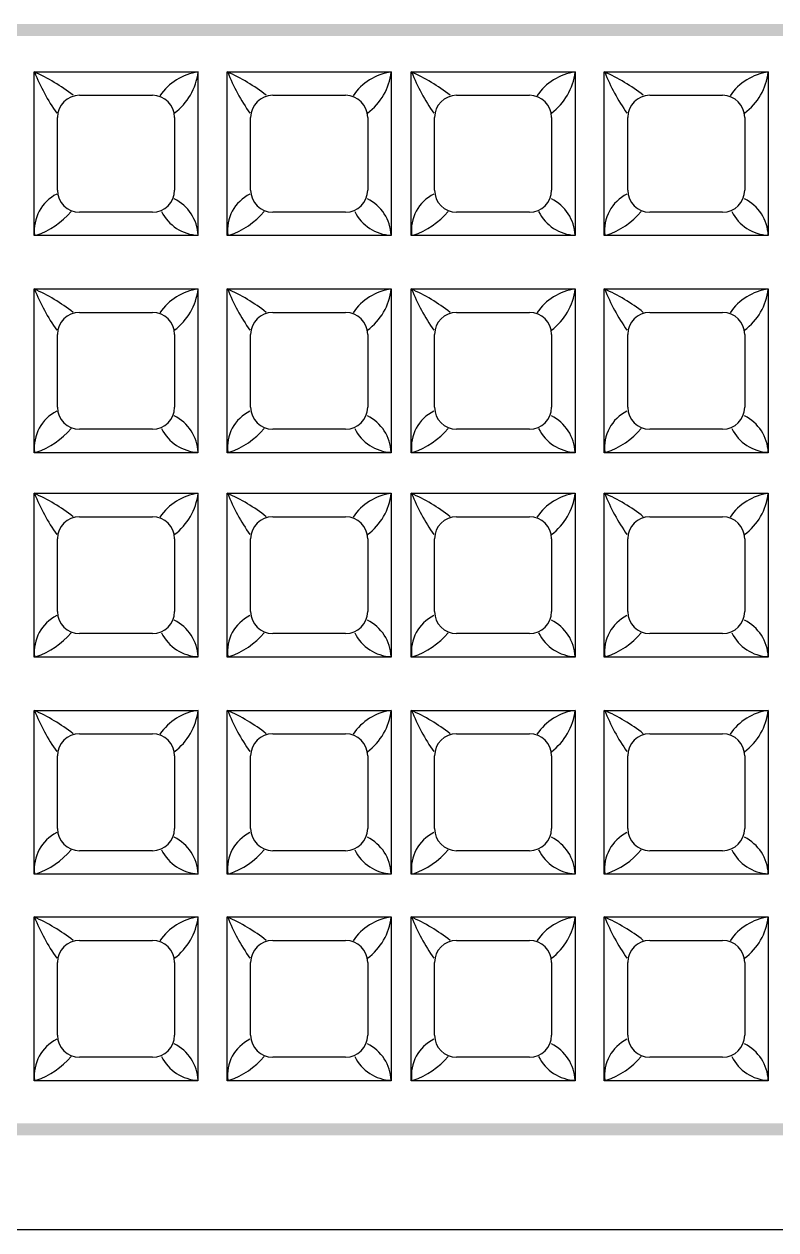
# Model space of a CAD drawing. Header units: millimetres. Extents: x 30232679 to 30326002, y -948068 to -920528.
# Drawn here: x 30305975 to 30306438, y -943948 to -943204 of the extents above; entities that cross this region are included whole.
import ezdxf

# ---------------------------------------------------------------- set-up
doc = ezdxf.new("R2010")
doc.units = ezdxf.units.MM
doc.header["$LTSCALE"] = 600
doc.header["$MEASUREMENT"] = 0
doc.layers.add('PARKING', color=7, linetype='CONTINUOUS')

msp = doc.modelspace()

# ---------------------------------------------------------------- linework, layer by layer
at = {"layer": 'PARKING', "linetype": 'Continuous'}
for p, q in [((30305980.82, -943334.56, 7098.18), (30305980.82, -943233.57, 7098.18)), ((30305980.82, -943233.57, 7098.18), (30306081.81, -943233.57, 7098.18)), ((30306081.81, -943233.57, 7098.18), (30306081.81, -943334.56, 7098.18)), ((30306099.84, -943334.56, 7098.18), (30306099.84, -943233.57, 7098.18)), ((30306099.84, -943233.57, 7098.18), (30306200.84, -943233.57, 7098.18)), ((30306200.84, -943233.57, 7098.18), (30306200.84, -943334.56, 7098.18)), ((30306213.2, -943334.56, 7098.18), (30306213.2, -943233.57, 7098.18)), ((30306213.2, -943233.57, 7098.18), (30306314.19, -943233.57, 7098.18)), ((30306314.19, -943233.57, 7098.18), (30306314.19, -943334.56, 7098.18)), ((30306332.22, -943334.56, 7098.18), (30306332.22, -943233.57, 7098.18)), ((30306332.22, -943233.57, 7098.18), (30306433.22, -943233.57, 7098.18)), ((30306433.22, -943233.57, 7098.18), (30306433.22, -943334.56, 7098.18)), ((30306008.85, -943247.99, 7098.18), (30306053.78, -943247.99, 7098.18)), ((30306127.87, -943247.99, 7098.18), (30306172.81, -943247.99, 7098.18)), ((30306241.23, -943247.99, 7098.18), (30306286.16, -943247.99, 7098.18)), ((30306360.25, -943247.99, 7098.18), (30306405.19, -943247.99, 7098.18)), ((30305995.24, -943306.53, 7098.18), (30305995.24, -943261.6, 7098.18)), ((30306067.38, -943261.6, 7098.18), (30306067.38, -943306.53, 7098.18)), ((30306114.27, -943306.53, 7098.18), (30306114.27, -943261.6, 7098.18)), ((30306186.41, -943261.6, 7098.18), (30306186.41, -943306.53, 7098.18)), ((30306227.62, -943306.53, 7098.18), (30306227.62, -943261.6, 7098.18)), ((30306299.76, -943261.6, 7098.18), (30306299.76, -943306.53, 7098.18)), ((30306346.65, -943306.53, 7098.18), (30306346.65, -943261.6, 7098.18)), ((30306418.79, -943261.6, 7098.18), (30306418.79, -943306.53, 7098.18)), ((30306053.78, -943320.13, 7098.18), (30306008.85, -943320.13, 7098.18)), ((30306172.81, -943320.13, 7098.18), (30306127.87, -943320.13, 7098.18)), ((30306286.16, -943320.13, 7098.18), (30306241.23, -943320.13, 7098.18)), ((30306405.19, -943320.13, 7098.18), (30306360.25, -943320.13, 7098.18)), ((30306081.81, -943334.56, 7098.18), (30305980.82, -943334.56, 7098.18)), ((30306200.84, -943334.56, 7098.18), (30306099.84, -943334.56, 7098.18)), ((30306314.19, -943334.56, 7098.18), (30306213.2, -943334.56, 7098.18)), ((30306433.22, -943334.56, 7098.18), (30306332.22, -943334.56, 7098.18)), ((30305980.82, -943468.44, 7098.18), (30305980.82, -943367.45, 7098.18)), ((30305980.82, -943367.45, 7098.18), (30306081.81, -943367.45, 7098.18)), ((30306081.81, -943367.45, 7098.18), (30306081.81, -943468.44, 7098.18)), ((30306099.84, -943367.45, 7098.18), (30306200.84, -943367.45, 7098.18)), ((30306099.84, -943468.44, 7098.18), (30306099.84, -943367.45, 7098.18)), ((30306200.84, -943367.45, 7098.18), (30306200.84, -943468.44, 7098.18)), ((30306213.2, -943468.44, 7098.18), (30306213.2, -943367.45, 7098.18)), ((30306213.2, -943367.45, 7098.18), (30306314.19, -943367.45, 7098.18)), ((30306314.19, -943367.45, 7098.18), (30306314.19, -943468.44, 7098.18)), ((30306332.22, -943468.44, 7098.18), (30306332.22, -943367.45, 7098.18)), ((30306332.22, -943367.45, 7098.18), (30306433.22, -943367.45, 7098.18)), ((30306433.22, -943367.45, 7098.18), (30306433.22, -943468.44, 7098.18)), ((30306008.85, -943381.88, 7098.18), (30306053.78, -943381.88, 7098.18)), ((30306127.87, -943381.88, 7098.18), (30306172.81, -943381.88, 7098.18)), ((30306241.23, -943381.88, 7098.18), (30306286.16, -943381.88, 7098.18)), ((30306360.25, -943381.88, 7098.18), (30306405.19, -943381.88, 7098.18)), ((30305995.24, -943440.41, 7098.18), (30305995.24, -943395.48, 7098.18)), ((30306067.38, -943395.48, 7098.18), (30306067.38, -943440.41, 7098.18)), ((30306114.27, -943440.41, 7098.18), (30306114.27, -943395.48, 7098.18)), ((30306186.41, -943395.48, 7098.18), (30306186.41, -943440.41, 7098.18)), ((30306227.62, -943440.41, 7098.18), (30306227.62, -943395.48, 7098.18)), ((30306299.76, -943395.48, 7098.18), (30306299.76, -943440.41, 7098.18)), ((30306346.65, -943440.41, 7098.18), (30306346.65, -943395.48, 7098.18)), ((30306418.79, -943395.48, 7098.18), (30306418.79, -943440.41, 7098.18)), ((30306053.78, -943454.01, 7098.18), (30306008.85, -943454.01, 7098.18)), ((30306172.81, -943454.01, 7098.18), (30306127.87, -943454.01, 7098.18)), ((30306286.16, -943454.01, 7098.18), (30306241.23, -943454.01, 7098.18)), ((30306405.19, -943454.01, 7098.18), (30306360.25, -943454.01, 7098.18)), ((30306081.81, -943468.44, 7098.18), (30305980.82, -943468.44, 7098.18)), ((30306200.84, -943468.44, 7098.18), (30306099.84, -943468.44, 7098.18)), ((30306314.19, -943468.44, 7098.18), (30306213.2, -943468.44, 7098.18)), ((30306433.22, -943468.44, 7098.18), (30306332.22, -943468.44, 7098.18)), ((30305980.82, -943594.48, 7098.18), (30305980.82, -943493.49, 7098.18)), ((30305980.82, -943493.49, 7098.18), (30306081.81, -943493.49, 7098.18)), ((30306081.81, -943493.49, 7098.18), (30306081.81, -943594.48, 7098.18)), ((30306099.84, -943493.49, 7098.18), (30306200.84, -943493.49, 7098.18)), ((30306099.84, -943594.48, 7098.18), (30306099.84, -943493.49, 7098.18)), ((30306200.84, -943493.49, 7098.18), (30306200.84, -943594.48, 7098.18)), ((30306213.2, -943594.48, 7098.18), (30306213.2, -943493.49, 7098.18)), ((30306213.2, -943493.49, 7098.18), (30306314.19, -943493.49, 7098.18)), ((30306314.19, -943493.49, 7098.18), (30306314.19, -943594.48, 7098.18)), ((30306332.22, -943594.48, 7098.18), (30306332.22, -943493.49, 7098.18)), ((30306332.22, -943493.49, 7098.18), (30306433.22, -943493.49, 7098.18)), ((30306433.22, -943493.49, 7098.18), (30306433.22, -943594.48, 7098.18)), ((30306008.85, -943507.91, 7098.18), (30306053.78, -943507.91, 7098.18)), ((30306127.87, -943507.91, 7098.18), (30306172.81, -943507.91, 7098.18)), ((30306241.23, -943507.91, 7098.18), (30306286.16, -943507.91, 7098.18)), ((30306360.25, -943507.91, 7098.18), (30306405.19, -943507.91, 7098.18)), ((30305995.24, -943566.45, 7098.18), (30305995.24, -943521.52, 7098.18)), ((30306067.38, -943521.52, 7098.18), (30306067.38, -943566.45, 7098.18)), ((30306114.27, -943566.45, 7098.18), (30306114.27, -943521.52, 7098.18)), ((30306186.41, -943521.52, 7098.18), (30306186.41, -943566.45, 7098.18)), ((30306227.62, -943566.45, 7098.18), (30306227.62, -943521.52, 7098.18)), ((30306299.76, -943521.52, 7098.18), (30306299.76, -943566.45, 7098.18)), ((30306346.65, -943566.45, 7098.18), (30306346.65, -943521.52, 7098.18)), ((30306418.79, -943521.52, 7098.18), (30306418.79, -943566.45, 7098.18)), ((30306053.78, -943580.05, 7098.18), (30306008.85, -943580.05, 7098.18)), ((30306172.81, -943580.05, 7098.18), (30306127.87, -943580.05, 7098.18)), ((30306286.16, -943580.05, 7098.18), (30306241.23, -943580.05, 7098.18)), ((30306405.19, -943580.05, 7098.18), (30306360.25, -943580.05, 7098.18)), ((30306081.81, -943594.48, 7098.18), (30305980.82, -943594.48, 7098.18)), ((30306200.84, -943594.48, 7098.18), (30306099.84, -943594.48, 7098.18)), ((30306314.19, -943594.48, 7098.18), (30306213.2, -943594.48, 7098.18)), ((30306433.22, -943594.48, 7098.18), (30306332.22, -943594.48, 7098.18)), ((30305980.82, -943728.36, 7098.18), (30305980.82, -943627.37, 7098.18)), ((30305980.82, -943627.37, 7098.18), (30306081.81, -943627.37, 7098.18)), ((30306081.81, -943627.37, 7098.18), (30306081.81, -943728.36, 7098.18)), ((30306099.84, -943627.37, 7098.18), (30306200.84, -943627.37, 7098.18)), ((30306099.84, -943728.36, 7098.18), (30306099.84, -943627.37, 7098.18)), ((30306200.84, -943627.37, 7098.18), (30306200.84, -943728.36, 7098.18)), ((30306213.2, -943728.36, 7098.18), (30306213.2, -943627.37, 7098.18)), ((30306213.2, -943627.37, 7098.18), (30306314.19, -943627.37, 7098.18)), ((30306314.19, -943627.37, 7098.18), (30306314.19, -943728.36, 7098.18)), ((30306332.22, -943728.36, 7098.18), (30306332.22, -943627.37, 7098.18)), ((30306332.22, -943627.37, 7098.18), (30306433.22, -943627.37, 7098.18)), ((30306433.22, -943627.37, 7098.18), (30306433.22, -943728.36, 7098.18)), ((30306008.85, -943641.79, 7098.18), (30306053.78, -943641.79, 7098.18)), ((30306127.87, -943641.79, 7098.18), (30306172.81, -943641.79, 7098.18)), ((30306241.23, -943641.79, 7098.18), (30306286.16, -943641.79, 7098.18)), ((30306360.25, -943641.79, 7098.18), (30306405.19, -943641.79, 7098.18)), ((30305995.24, -943700.33, 7098.18), (30305995.24, -943655.4, 7098.18)), ((30306067.38, -943655.4, 7098.18), (30306067.38, -943700.33, 7098.18)), ((30306114.27, -943700.33, 7098.18), (30306114.27, -943655.4, 7098.18)), ((30306186.41, -943655.4, 7098.18), (30306186.41, -943700.33, 7098.18)), ((30306227.62, -943700.33, 7098.18), (30306227.62, -943655.4, 7098.18)), ((30306299.76, -943655.4, 7098.18), (30306299.76, -943700.33, 7098.18)), ((30306346.65, -943700.33, 7098.18), (30306346.65, -943655.4, 7098.18)), ((30306418.79, -943655.4, 7098.18), (30306418.79, -943700.33, 7098.18)), ((30306053.78, -943713.93, 7098.18), (30306008.85, -943713.93, 7098.18)), ((30306172.81, -943713.93, 7098.18), (30306127.87, -943713.93, 7098.18)), ((30306286.16, -943713.93, 7098.18), (30306241.23, -943713.93, 7098.18)), ((30306405.19, -943713.93, 7098.18), (30306360.25, -943713.93, 7098.18)), ((30306081.81, -943728.36, 7098.18), (30305980.82, -943728.36, 7098.18)), ((30306200.84, -943728.36, 7098.18), (30306099.84, -943728.36, 7098.18)), ((30306314.19, -943728.36, 7098.18), (30306213.2, -943728.36, 7098.18)), ((30306433.22, -943728.36, 7098.18), (30306332.22, -943728.36, 7098.18)), ((30305980.82, -943855.8, 7098.18), (30305980.82, -943754.81, 7098.18)), ((30305980.82, -943754.81, 7098.18), (30306081.81, -943754.81, 7098.18)), ((30306081.81, -943754.81, 7098.18), (30306081.81, -943855.8, 7098.18)), ((30306099.84, -943754.81, 7098.18), (30306200.84, -943754.81, 7098.18)), ((30306099.84, -943855.8, 7098.18), (30306099.84, -943754.81, 7098.18)), ((30306200.84, -943754.81, 7098.18), (30306200.84, -943855.8, 7098.18)), ((30306213.2, -943754.81, 7098.18), (30306314.19, -943754.81, 7098.18)), ((30306213.2, -943855.8, 7098.18), (30306213.2, -943754.81, 7098.18)), ((30306314.19, -943754.81, 7098.18), (30306314.19, -943855.8, 7098.18)), ((30306332.22, -943855.8, 7098.18), (30306332.22, -943754.81, 7098.18)), ((30306332.22, -943754.81, 7098.18), (30306433.22, -943754.81, 7098.18)), ((30306433.22, -943754.81, 7098.18), (30306433.22, -943855.8, 7098.18)), ((30306008.85, -943769.24, 7098.18), (30306053.78, -943769.24, 7098.18)), ((30306127.87, -943769.24, 7098.18), (30306172.81, -943769.24, 7098.18)), ((30306241.23, -943769.24, 7098.18), (30306286.16, -943769.24, 7098.18)), ((30306360.25, -943769.24, 7098.18), (30306405.19, -943769.24, 7098.18)), ((30305995.24, -943827.77, 7098.18), (30305995.24, -943782.84, 7098.18)), ((30306067.38, -943782.84, 7098.18), (30306067.38, -943827.77, 7098.18)), ((30306114.27, -943827.77, 7098.18), (30306114.27, -943782.84, 7098.18)), ((30306186.41, -943782.84, 7098.18), (30306186.41, -943827.77, 7098.18)), ((30306227.62, -943827.77, 7098.18), (30306227.62, -943782.84, 7098.18)), ((30306299.76, -943782.84, 7098.18), (30306299.76, -943827.77, 7098.18)), ((30306346.65, -943827.77, 7098.18), (30306346.65, -943782.84, 7098.18)), ((30306418.79, -943782.84, 7098.18), (30306418.79, -943827.77, 7098.18)), ((30306053.78, -943841.38, 7098.18), (30306008.85, -943841.38, 7098.18)), ((30306172.81, -943841.38, 7098.18), (30306127.87, -943841.38, 7098.18)), ((30306286.16, -943841.38, 7098.18), (30306241.23, -943841.38, 7098.18)), ((30306405.19, -943841.38, 7098.18), (30306360.25, -943841.38, 7098.18)), ((30306081.81, -943855.8, 7098.18), (30305980.82, -943855.8, 7098.18)), ((30306200.84, -943855.8, 7098.18), (30306099.84, -943855.8, 7098.18)), ((30306314.19, -943855.8, 7098.18), (30306213.2, -943855.8, 7098.18)), ((30306433.22, -943855.8, 7098.18), (30306332.22, -943855.8, 7098.18)), ((30308870.88, -943947.82, 7098.18), (30305404.56, -943947.82, 7098.18))]:
    msp.add_line(p, q, dxfattribs=at)
for centre, radius, start, end in [((30305935.13, -943336.96, 7098.18), 113.04, 51.91123, 66.16126), ((30306094.75, -943188.8, 7098.18), 122.16, 201.52089, 215.10645), ((30306086.56, -943267.27, 7098.18), 33.98, 97.88094, 146.02445), ((30306044.99, -943229.28, 7098.18), 37.17, 306.76423, 353.30375), ((30306054.16, -943336.96, 7098.18), 113.04, 51.91123, 66.16126), ((30306213.78, -943188.8, 7098.18), 122.16, 201.52089, 215.10645), ((30306205.59, -943267.27, 7098.18), 33.98, 97.88094, 146.02445), ((30306164.02, -943229.28, 7098.18), 37.17, 306.76423, 353.30375), ((30306167.51, -943336.96, 7098.18), 113.04, 51.91123, 66.16126), ((30306327.13, -943188.8, 7098.18), 122.16, 201.52089, 215.10645), ((30306318.94, -943267.27, 7098.18), 33.98, 97.88094, 146.02445), ((30306277.37, -943229.28, 7098.18), 37.17, 306.76423, 353.30375), ((30306286.54, -943336.96, 7098.18), 113.04, 51.91123, 66.16126), ((30306446.16, -943188.8, 7098.18), 122.16, 201.52089, 215.10645), ((30306437.97, -943267.27, 7098.18), 33.98, 97.88094, 146.02445), ((30306396.4, -943229.28, 7098.18), 37.17, 306.76423, 353.30375), ((30306008.85, -943261.6, 7098.18), 13.6, 90, 180), ((30306053.78, -943261.6, 7098.18), 13.6, 0, 90), ((30306127.87, -943261.6, 7098.18), 13.6, 90, 180), ((30306172.81, -943261.6, 7098.18), 13.6, 0, 90), ((30306241.23, -943261.6, 7098.18), 13.6, 90, 180), ((30306286.16, -943261.6, 7098.18), 13.6, 0, 90), ((30306360.25, -943261.6, 7098.18), 13.6, 90, 180), ((30306405.19, -943261.6, 7098.18), 13.6, 0, 90), ((30306008.85, -943306.53, 7098.18), 13.6, 180, 270), ((30306053.78, -943306.53, 7098.18), 13.6, 270, 0), ((30306127.87, -943306.53, 7098.18), 13.6, 180, 270), ((30306172.81, -943306.53, 7098.18), 13.6, 270, 0), ((30306241.23, -943306.53, 7098.18), 13.6, 180, 270), ((30306286.16, -943306.53, 7098.18), 13.6, 270, 0), ((30306360.25, -943306.53, 7098.18), 13.6, 180, 270), ((30306405.19, -943306.53, 7098.18), 13.6, 270, 0), ((30306006.16, -943331.45, 7098.18), 25.22, 116.74776, 186.53432), ((30306055.46, -943335.57, 7098.18), 26.48, 2.71589, 63.58161), ((30306125.19, -943331.45, 7098.18), 25.22, 116.74776, 186.53432), ((30306174.48, -943335.57, 7098.18), 26.48, 2.71589, 63.58161), ((30306238.54, -943331.45, 7098.18), 25.22, 116.74776, 186.53432), ((30306287.84, -943335.57, 7098.18), 26.48, 2.71589, 63.58161), ((30306357.57, -943331.45, 7098.18), 25.22, 116.74776, 186.53432), ((30306406.86, -943335.57, 7098.18), 26.48, 2.71589, 63.58161), ((30305966.51, -943288.31, 7098.18), 48.57, 288.68465, 319.8097), ((30306082.95, -943308.12, 7098.18), 26.22, 206.08809, 267.72658), ((30306085.53, -943288.31, 7098.18), 48.57, 288.68465, 319.8097), ((30306201.97, -943308.12, 7098.18), 26.22, 206.08809, 267.72658), ((30306198.89, -943288.31, 7098.18), 48.57, 288.68465, 319.8097), ((30306315.33, -943308.12, 7098.18), 26.22, 206.08809, 267.72658), ((30306317.91, -943288.31, 7098.18), 48.57, 288.68465, 319.8097), ((30306434.35, -943308.12, 7098.18), 26.22, 206.08809, 267.72658), ((30305935.13, -943470.85, 7098.18), 113.04, 51.91123, 66.16126), ((30306094.75, -943322.68, 7098.18), 122.16, 201.52089, 215.10645), ((30306086.56, -943401.15, 7098.18), 33.98, 97.88094, 146.02445), ((30306044.99, -943363.16, 7098.18), 37.17, 306.76423, 353.30375), ((30306054.16, -943470.85, 7098.18), 113.04, 51.91123, 66.16126), ((30306213.78, -943322.68, 7098.18), 122.16, 201.52089, 215.10645), ((30306205.59, -943401.15, 7098.18), 33.98, 97.88094, 146.02445), ((30306164.02, -943363.16, 7098.18), 37.17, 306.76423, 353.30375), ((30306167.51, -943470.85, 7098.18), 113.04, 51.91123, 66.16126), ((30306327.13, -943322.68, 7098.18), 122.16, 201.52089, 215.10645), ((30306318.94, -943401.15, 7098.18), 33.98, 97.88094, 146.02445), ((30306277.37, -943363.16, 7098.18), 37.17, 306.76423, 353.30375), ((30306286.54, -943470.85, 7098.18), 113.04, 51.91123, 66.16126), ((30306446.16, -943322.68, 7098.18), 122.16, 201.52089, 215.10645), ((30306437.97, -943401.15, 7098.18), 33.98, 97.88094, 146.02445), ((30306396.4, -943363.16, 7098.18), 37.17, 306.76423, 353.30375), ((30306008.85, -943395.48, 7098.18), 13.6, 90, 180), ((30306053.78, -943395.48, 7098.18), 13.6, 0, 90), ((30306127.87, -943395.48, 7098.18), 13.6, 90, 180), ((30306172.81, -943395.48, 7098.18), 13.6, 0, 90), ((30306241.23, -943395.48, 7098.18), 13.6, 90, 180), ((30306286.16, -943395.48, 7098.18), 13.6, 0, 90), ((30306360.25, -943395.48, 7098.18), 13.6, 90, 180), ((30306405.19, -943395.48, 7098.18), 13.6, 0, 90), ((30306008.85, -943440.41, 7098.18), 13.6, 180, 270), ((30306053.78, -943440.41, 7098.18), 13.6, 270, 0), ((30306127.87, -943440.41, 7098.18), 13.6, 180, 270), ((30306172.81, -943440.41, 7098.18), 13.6, 270, 0), ((30306241.23, -943440.41, 7098.18), 13.6, 180, 270), ((30306286.16, -943440.41, 7098.18), 13.6, 270, 0), ((30306360.25, -943440.41, 7098.18), 13.6, 180, 270), ((30306405.19, -943440.41, 7098.18), 13.6, 270, 0), ((30306006.16, -943465.33, 7098.18), 25.22, 116.74776, 186.53432), ((30306055.46, -943469.45, 7098.18), 26.48, 2.71589, 63.58161), ((30306125.19, -943465.33, 7098.18), 25.22, 116.74776, 186.53432), ((30306174.48, -943469.45, 7098.18), 26.48, 2.71589, 63.58161), ((30306238.54, -943465.33, 7098.18), 25.22, 116.74776, 186.53432), ((30306287.84, -943469.45, 7098.18), 26.48, 2.71589, 63.58161), ((30306357.57, -943465.33, 7098.18), 25.22, 116.74776, 186.53432), ((30306406.86, -943469.45, 7098.18), 26.48, 2.71589, 63.58161), ((30305966.51, -943422.19, 7098.18), 48.57, 288.68465, 319.8097), ((30306082.95, -943442, 7098.18), 26.22, 206.08809, 267.72658), ((30306085.53, -943422.19, 7098.18), 48.57, 288.68465, 319.8097), ((30306201.97, -943442, 7098.18), 26.22, 206.08809, 267.72658), ((30306198.89, -943422.19, 7098.18), 48.57, 288.68465, 319.8097), ((30306315.33, -943442, 7098.18), 26.22, 206.08809, 267.72658), ((30306317.91, -943422.19, 7098.18), 48.57, 288.68465, 319.8097), ((30306434.35, -943442, 7098.18), 26.22, 206.08809, 267.72658), ((30305935.13, -943596.88, 7098.18), 113.04, 51.91123, 66.16126), ((30306094.75, -943448.72, 7098.18), 122.16, 201.52089, 215.10645), ((30306086.56, -943527.19, 7098.18), 33.98, 97.88094, 146.02445), ((30306044.99, -943489.2, 7098.18), 37.17, 306.76423, 353.30375), ((30306054.16, -943596.88, 7098.18), 113.04, 51.91123, 66.16126), ((30306213.78, -943448.72, 7098.18), 122.16, 201.52089, 215.10645), ((30306205.59, -943527.19, 7098.18), 33.98, 97.88094, 146.02445), ((30306164.02, -943489.2, 7098.18), 37.17, 306.76423, 353.30375), ((30306167.51, -943596.88, 7098.18), 113.04, 51.91123, 66.16126), ((30306327.13, -943448.72, 7098.18), 122.16, 201.52089, 215.10645), ((30306318.94, -943527.19, 7098.18), 33.98, 97.88094, 146.02445), ((30306277.37, -943489.2, 7098.18), 37.17, 306.76423, 353.30375), ((30306286.54, -943596.88, 7098.18), 113.04, 51.91123, 66.16126), ((30306446.16, -943448.72, 7098.18), 122.16, 201.52089, 215.10645), ((30306437.97, -943527.19, 7098.18), 33.98, 97.88094, 146.02445), ((30306396.4, -943489.2, 7098.18), 37.17, 306.76423, 353.30375), ((30306008.85, -943521.52, 7098.18), 13.6, 90, 180), ((30306053.78, -943521.52, 7098.18), 13.6, 0, 90), ((30306127.87, -943521.52, 7098.18), 13.6, 90, 180), ((30306172.81, -943521.52, 7098.18), 13.6, 0, 90), ((30306241.23, -943521.52, 7098.18), 13.6, 90, 180), ((30306286.16, -943521.52, 7098.18), 13.6, 0, 90), ((30306360.25, -943521.52, 7098.18), 13.6, 90, 180), ((30306405.19, -943521.52, 7098.18), 13.6, 0, 90), ((30306008.85, -943566.45, 7098.18), 13.6, 180, 270), ((30306053.78, -943566.45, 7098.18), 13.6, 270, 0), ((30306127.87, -943566.45, 7098.18), 13.6, 180, 270), ((30306172.81, -943566.45, 7098.18), 13.6, 270, 0), ((30306241.23, -943566.45, 7098.18), 13.6, 180, 270), ((30306286.16, -943566.45, 7098.18), 13.6, 270, 0), ((30306360.25, -943566.45, 7098.18), 13.6, 180, 270), ((30306405.19, -943566.45, 7098.18), 13.6, 270, 0), ((30306006.16, -943591.37, 7098.18), 25.22, 116.74776, 186.53432), ((30306055.46, -943595.49, 7098.18), 26.48, 2.71589, 63.58161), ((30306125.19, -943591.37, 7098.18), 25.22, 116.74776, 186.53432), ((30306174.48, -943595.49, 7098.18), 26.48, 2.71589, 63.58161), ((30306238.54, -943591.37, 7098.18), 25.22, 116.74776, 186.53432), ((30306287.84, -943595.49, 7098.18), 26.48, 2.71589, 63.58161), ((30306357.57, -943591.37, 7098.18), 25.22, 116.74776, 186.53432), ((30306406.86, -943595.49, 7098.18), 26.48, 2.71589, 63.58161), ((30305966.51, -943548.22, 7098.18), 48.57, 288.68465, 319.8097), ((30306082.95, -943568.04, 7098.18), 26.22, 206.08809, 267.72658), ((30306085.53, -943548.22, 7098.18), 48.57, 288.68465, 319.8097), ((30306201.97, -943568.04, 7098.18), 26.22, 206.08809, 267.72658), ((30306198.89, -943548.22, 7098.18), 48.57, 288.68465, 319.8097), ((30306315.33, -943568.04, 7098.18), 26.22, 206.08809, 267.72658), ((30306317.91, -943548.22, 7098.18), 48.57, 288.68465, 319.8097), ((30306434.35, -943568.04, 7098.18), 26.22, 206.08809, 267.72658), ((30305935.13, -943730.76, 7098.18), 113.04, 51.91123, 66.16126), ((30306094.75, -943582.6, 7098.18), 122.16, 201.52089, 215.10645), ((30306086.56, -943661.07, 7098.18), 33.98, 97.88094, 146.02445), ((30306044.99, -943623.08, 7098.18), 37.17, 306.76423, 353.30375), ((30306054.16, -943730.76, 7098.18), 113.04, 51.91123, 66.16126), ((30306213.78, -943582.6, 7098.18), 122.16, 201.52089, 215.10645), ((30306205.59, -943661.07, 7098.18), 33.98, 97.88094, 146.02445), ((30306164.02, -943623.08, 7098.18), 37.17, 306.76423, 353.30375), ((30306167.51, -943730.76, 7098.18), 113.04, 51.91123, 66.16126), ((30306327.13, -943582.6, 7098.18), 122.16, 201.52089, 215.10645), ((30306318.94, -943661.07, 7098.18), 33.98, 97.88094, 146.02445), ((30306277.37, -943623.08, 7098.18), 37.17, 306.76423, 353.30375), ((30306286.54, -943730.76, 7098.18), 113.04, 51.91123, 66.16126), ((30306446.16, -943582.6, 7098.18), 122.16, 201.52089, 215.10645), ((30306437.97, -943661.07, 7098.18), 33.98, 97.88094, 146.02445), ((30306396.4, -943623.08, 7098.18), 37.17, 306.76423, 353.30375), ((30306008.85, -943655.4, 7098.18), 13.6, 90, 180), ((30306053.78, -943655.4, 7098.18), 13.6, 0, 90), ((30306127.87, -943655.4, 7098.18), 13.6, 90, 180), ((30306172.81, -943655.4, 7098.18), 13.6, 0, 90), ((30306241.23, -943655.4, 7098.18), 13.6, 90, 180), ((30306286.16, -943655.4, 7098.18), 13.6, 0, 90), ((30306360.25, -943655.4, 7098.18), 13.6, 90, 180), ((30306405.19, -943655.4, 7098.18), 13.6, 0, 90), ((30306008.85, -943700.33, 7098.18), 13.6, 180, 270), ((30306053.78, -943700.33, 7098.18), 13.6, 270, 0), ((30306127.87, -943700.33, 7098.18), 13.6, 180, 270), ((30306172.81, -943700.33, 7098.18), 13.6, 270, 0), ((30306241.23, -943700.33, 7098.18), 13.6, 180, 270), ((30306286.16, -943700.33, 7098.18), 13.6, 270, 0), ((30306360.25, -943700.33, 7098.18), 13.6, 180, 270), ((30306405.19, -943700.33, 7098.18), 13.6, 270, 0), ((30306006.16, -943725.25, 7098.18), 25.22, 116.74776, 186.53432), ((30306055.46, -943729.37, 7098.18), 26.48, 2.71589, 63.58161), ((30306125.19, -943725.25, 7098.18), 25.22, 116.74776, 186.53432), ((30306174.48, -943729.37, 7098.18), 26.48, 2.71589, 63.58161), ((30306238.54, -943725.25, 7098.18), 25.22, 116.74776, 186.53432), ((30306287.84, -943729.37, 7098.18), 26.48, 2.71589, 63.58161), ((30306357.57, -943725.25, 7098.18), 25.22, 116.74776, 186.53432), ((30306406.86, -943729.37, 7098.18), 26.48, 2.71589, 63.58161), ((30305966.51, -943682.1, 7098.18), 48.57, 288.68465, 319.8097), ((30306082.95, -943701.92, 7098.18), 26.22, 206.08809, 267.72658), ((30306085.53, -943682.1, 7098.18), 48.57, 288.68465, 319.8097), ((30306201.97, -943701.92, 7098.18), 26.22, 206.08809, 267.72658), ((30306198.89, -943682.1, 7098.18), 48.57, 288.68465, 319.8097), ((30306315.33, -943701.92, 7098.18), 26.22, 206.08809, 267.72658), ((30306317.91, -943682.1, 7098.18), 48.57, 288.68465, 319.8097), ((30306434.35, -943701.92, 7098.18), 26.22, 206.08809, 267.72658), ((30305935.13, -943858.21, 7098.18), 113.04, 51.91123, 66.16126), ((30306094.75, -943710.04, 7098.18), 122.16, 201.52089, 215.10645), ((30306086.56, -943788.51, 7098.18), 33.98, 97.88094, 146.02445), ((30306044.99, -943750.52, 7098.18), 37.17, 306.76423, 353.30375), ((30306054.16, -943858.21, 7098.18), 113.04, 51.91123, 66.16126), ((30306213.78, -943710.04, 7098.18), 122.16, 201.52089, 215.10645), ((30306205.59, -943788.51, 7098.18), 33.98, 97.88094, 146.02445), ((30306164.02, -943750.52, 7098.18), 37.17, 306.76423, 353.30375), ((30306167.51, -943858.21, 7098.18), 113.04, 51.91123, 66.16126), ((30306327.13, -943710.04, 7098.18), 122.16, 201.52089, 215.10645), ((30306318.94, -943788.51, 7098.18), 33.98, 97.88094, 146.02445), ((30306277.37, -943750.52, 7098.18), 37.17, 306.76423, 353.30375), ((30306286.54, -943858.21, 7098.18), 113.04, 51.91123, 66.16126), ((30306446.16, -943710.04, 7098.18), 122.16, 201.52089, 215.10645), ((30306437.97, -943788.51, 7098.18), 33.98, 97.88094, 146.02445), ((30306396.4, -943750.52, 7098.18), 37.17, 306.76423, 353.30375), ((30306008.85, -943782.84, 7098.18), 13.6, 90, 180), ((30306053.78, -943782.84, 7098.18), 13.6, 0, 90), ((30306127.87, -943782.84, 7098.18), 13.6, 90, 180), ((30306172.81, -943782.84, 7098.18), 13.6, 0, 90), ((30306241.23, -943782.84, 7098.18), 13.6, 90, 180), ((30306286.16, -943782.84, 7098.18), 13.6, 0, 90), ((30306360.25, -943782.84, 7098.18), 13.6, 90, 180), ((30306405.19, -943782.84, 7098.18), 13.6, 0, 90), ((30306008.85, -943827.77, 7098.18), 13.6, 180, 270), ((30306053.78, -943827.77, 7098.18), 13.6, 270, 0), ((30306127.87, -943827.77, 7098.18), 13.6, 180, 270), ((30306172.81, -943827.77, 7098.18), 13.6, 270, 0), ((30306241.23, -943827.77, 7098.18), 13.6, 180, 270), ((30306286.16, -943827.77, 7098.18), 13.6, 270, 0), ((30306360.25, -943827.77, 7098.18), 13.6, 180, 270), ((30306405.19, -943827.77, 7098.18), 13.6, 270, 0), ((30306006.16, -943852.69, 7098.18), 25.22, 116.74776, 186.53432), ((30306055.46, -943856.82, 7098.18), 26.48, 2.71589, 63.58161), ((30306125.19, -943852.69, 7098.18), 25.22, 116.74776, 186.53432), ((30306174.48, -943856.82, 7098.18), 26.48, 2.71589, 63.58161), ((30306238.54, -943852.69, 7098.18), 25.22, 116.74776, 186.53432), ((30306287.84, -943856.82, 7098.18), 26.48, 2.71589, 63.58161), ((30306357.57, -943852.69, 7098.18), 25.22, 116.74776, 186.53432), ((30306406.86, -943856.82, 7098.18), 26.48, 2.71589, 63.58161), ((30305966.51, -943809.55, 7098.18), 48.57, 288.68465, 319.8097), ((30306082.95, -943829.36, 7098.18), 26.22, 206.08809, 267.72658), ((30306085.53, -943809.55, 7098.18), 48.57, 288.68465, 319.8097), ((30306201.97, -943829.36, 7098.18), 26.22, 206.08809, 267.72658), ((30306198.89, -943809.55, 7098.18), 48.57, 288.68465, 319.8097), ((30306315.33, -943829.36, 7098.18), 26.22, 206.08809, 267.72658), ((30306317.91, -943809.55, 7098.18), 48.57, 288.68465, 319.8097), ((30306434.35, -943829.36, 7098.18), 26.22, 206.08809, 267.72658)]:
    msp.add_arc(centre, radius, start, end, dxfattribs=at)
for points in [[(30305482.03, -943204.1, 7098.18), (30305482.03, -943211.5, 7098.18), (30307407.74, -943204.1, 7098.18), (30307400.34, -943211.5, 7098.18)], [(30307407.74, -943889.41, 7098.18), (30307400.34, -943882.01, 7098.18), (30305478.33, -943889.41, 7098.18), (30305485.73, -943882.01, 7098.18)]]:
    msp.add_trace(points, dxfattribs=at)

doc.saveas('drawing.dxf')
